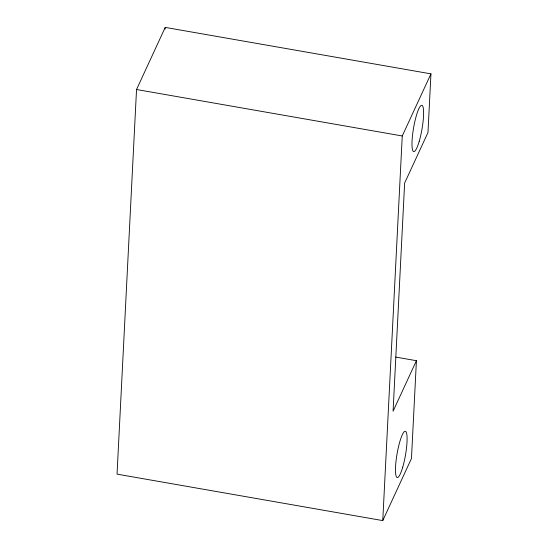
<?xml version="1.0" encoding="UTF-8"?>
<svg xmlns="http://www.w3.org/2000/svg" width="548" height="548" viewBox="0 0 548 548"><rect width="100%" height="100%" fill="white"/><g stroke="black" fill="none" stroke-linecap="round" stroke-linejoin="round"><path stroke-width="0.82" d="M416.418 360.7L393.08 411.219L404.636 183.053L427.981 132.527L430.954 73.857L165.236 27.4L136.534 89.516L117.046 474.143L382.764 520.6L411.466 458.484L416.418 360.7L395.718 357.077M165.147 29.099L165.236 27.4M382.764 520.6L402.253 135.972L430.954 73.857M136.534 89.516L402.253 135.972M419.227 141.268A23.509 4.254 -80.1 0 0 421.974 105.326A23.509 4.254 -80.1 0 0 412.192 138.76A23.509 4.254 -80.1 0 0 419.227 141.268M402.712 467.225A23.509 4.254 -80.1 0 0 405.458 431.283A23.509 4.254 -80.1 0 0 395.677 464.718A23.509 4.254 -80.1 0 0 402.712 467.225"/></g></svg>
